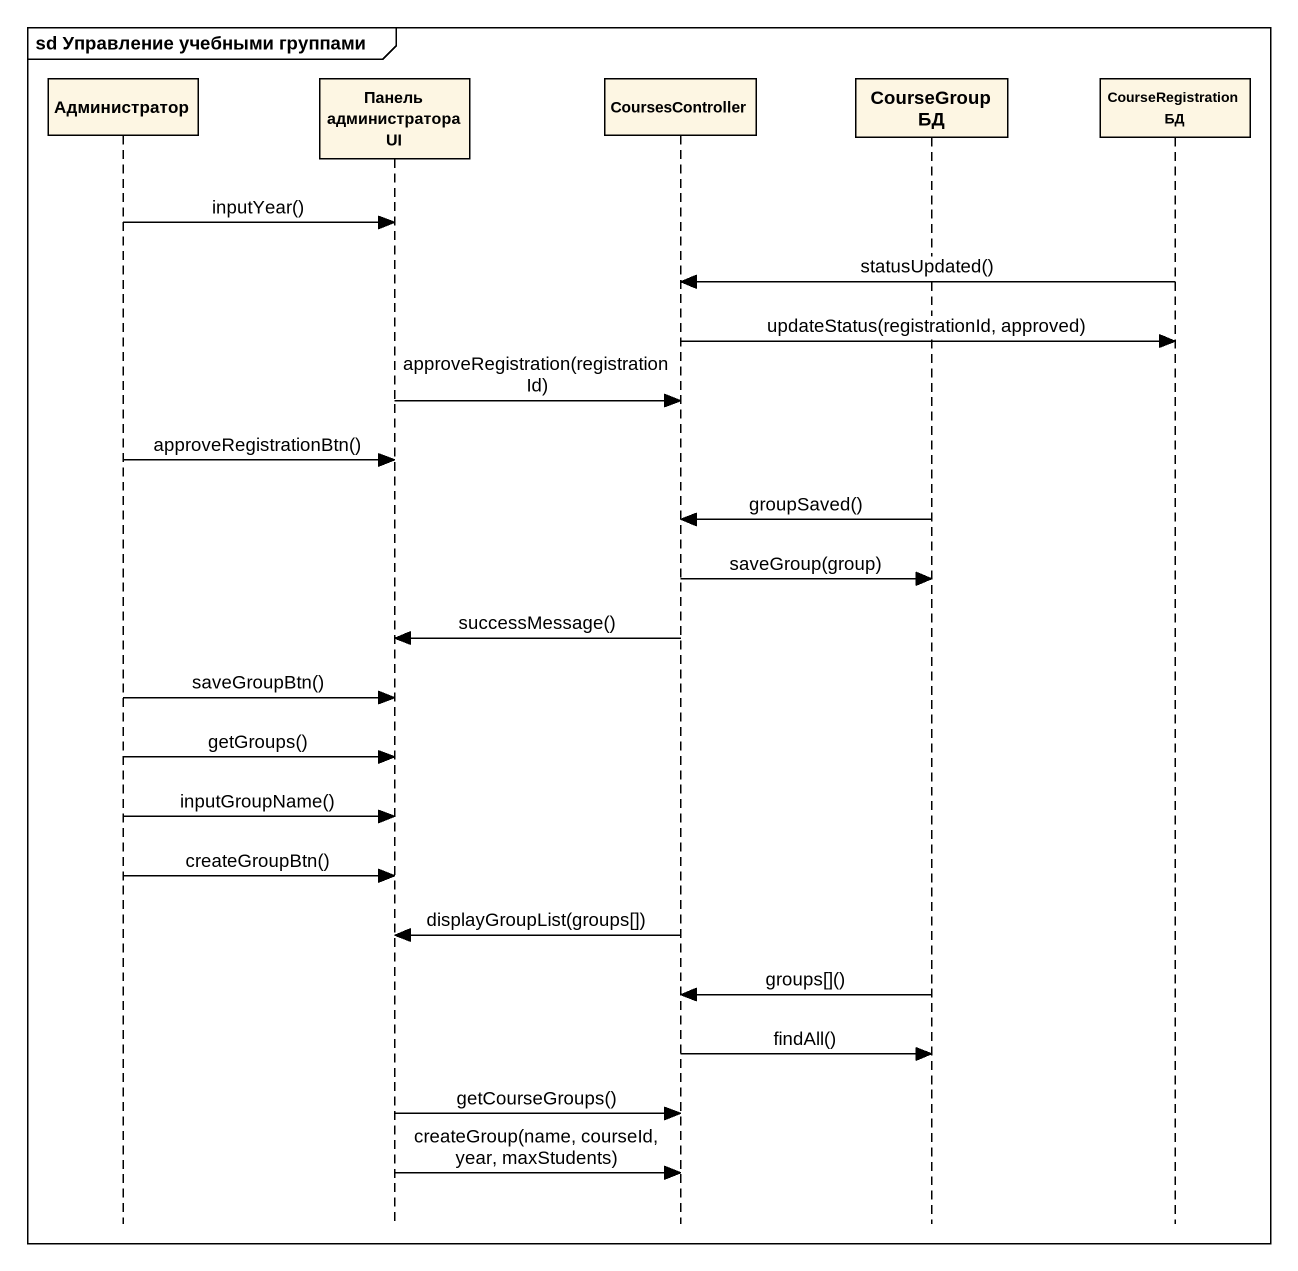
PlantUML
@startuml
mainframe sd Управление учебными группами
hide footbox
participant Администратор
participant "Панель администратора UI" as Панель_администратора_UI
participant CoursesController
participant "CourseGroup БД" as CourseGroup_БД
participant "CourseRegistration БД" as CourseRegistration_БД

Администратор -> Панель_администратора_UI : inputYear()
CourseRegistration_БД -> CoursesController : statusUpdated()
CoursesController -> CourseRegistration_БД : updateStatus(registrationId, approved)
Панель_администратора_UI -> CoursesController : approveRegistration(registrationId)
Администратор -> Панель_администратора_UI : approveRegistrationBtn()
CourseGroup_БД -> CoursesController : groupSaved()
CoursesController -> CourseGroup_БД : saveGroup(group)
CoursesController -> Панель_администратора_UI : successMessage()
Администратор -> Панель_администратора_UI : saveGroupBtn()
Администратор -> Панель_администратора_UI : getGroups()
Администратор -> Панель_администратора_UI : inputGroupName()
Администратор -> Панель_администратора_UI : createGroupBtn()
CoursesController -> Панель_администратора_UI : displayGroupList(groups[])
CourseGroup_БД -> CoursesController : groups[]()
CoursesController -> CourseGroup_БД : findAll()
Панель_администратора_UI -> CoursesController : getCourseGroups()
Панель_администратора_UI -> CoursesController : createGroup(name, courseId, year, maxStudents)
@enduml
